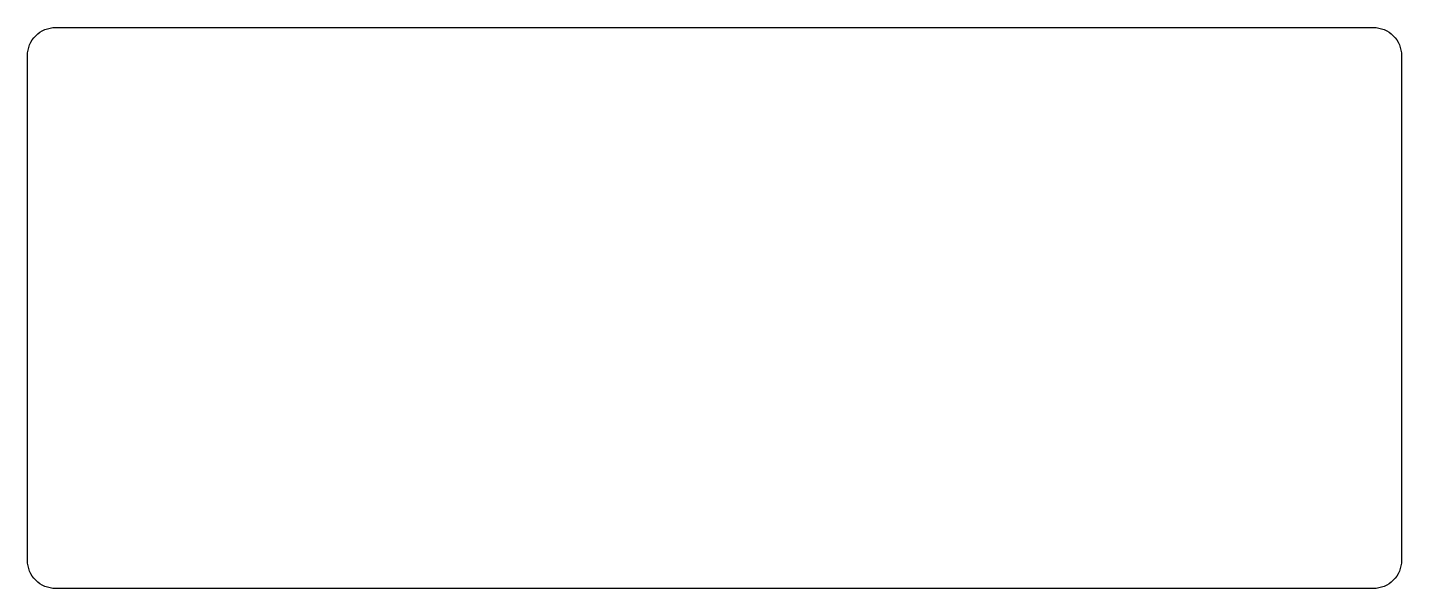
# Model space of a CAD drawing. Header units: millimetres. Extents: x 0 to 98, y 0 to 40.
import ezdxf

# ---------------------------------------------------------------- set-up
doc = ezdxf.new("R2010")
doc.units = ezdxf.units.MM

msp = doc.modelspace()

# ---------------------------------------------------------------- linework, layer by layer
msp.add_lwpolyline([(0, 2), (0, 38, -0.414214), (2, 40), (96, 40, -0.414214), (98, 38), (98, 2, -0.414214), (96, 0), (2, 0, -0.414214)], format="xyb", close=True)

doc.saveas('drawing.dxf')
